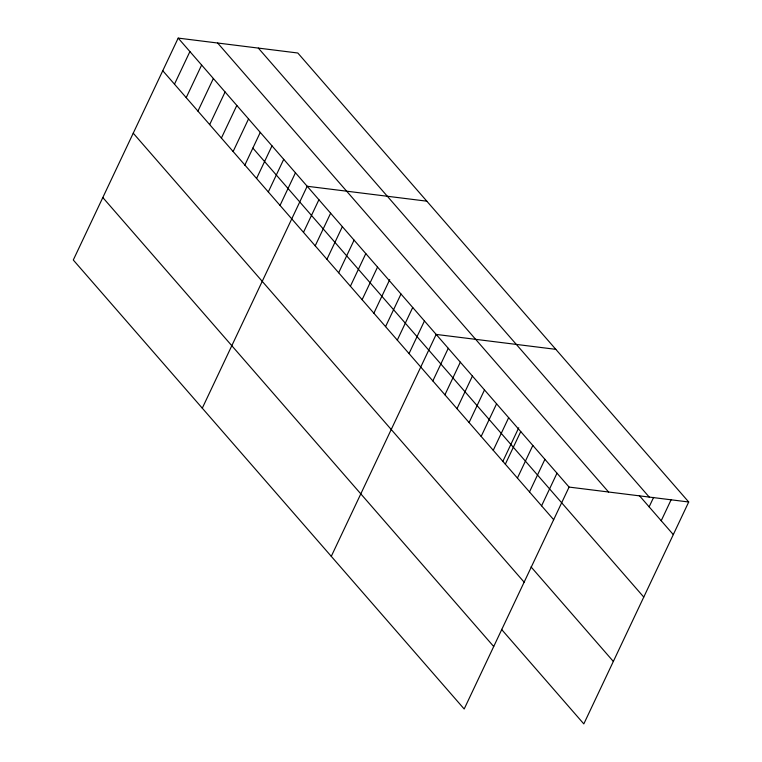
<?xml version="1.0" encoding="UTF-8"?>
<svg xmlns="http://www.w3.org/2000/svg" width="762" height="762" viewBox="0 0 762 762"><rect width="100%" height="100%" fill="white"/><g stroke="black" fill="none" stroke-linecap="round" stroke-linejoin="round"><path stroke-width="1.14" d="M178.184 38.1L73.285 260.004L464.182 708.993L569.081 487.08L178.184 38.1L297.818 53.007L688.715 501.996L583.816 723.9L501.51 629.355M174.488 84.182L189.909 51.568M186.214 97.65L201.635 65.037M197.939 111.119L213.36 78.505M209.674 124.597L225.085 91.973M221.399 138.065L236.811 105.451M233.124 151.533L248.545 118.92M244.764 165.259L260.271 132.388M256.575 178.47L271.996 145.856M268.31 191.938L283.721 159.325M280.035 205.407L295.446 172.793M202.282 408.175L307.172 186.261L426.815 201.178M303.486 232.343L318.907 199.73M315.211 245.821L330.632 213.198M326.936 259.29L342.357 226.676M338.671 272.758L354.082 240.144M350.396 286.226L365.808 253.613M362.121 299.695L377.533 267.081M373.761 313.42L389.744 279.597M385.572 326.631L400.993 294.018M397.297 340.1L412.718 307.486M409.032 353.568L424.444 320.954M331.28 556.336L436.169 334.423L555.812 349.339M432.835 380.924L448.256 348.301M444.922 394.802L460.334 362.179M457 408.68L472.421 376.057M469.087 422.548L484.499 389.934M481.165 436.426L496.586 403.812M493.252 450.304L508.664 417.69M502.749 461.582L518.741 427.758M505.33 464.182L520.751 431.568M517.417 478.06L532.828 445.446M529.495 491.938L544.916 459.324M541.582 505.816L556.993 473.202M649.138 506.854L653.606 497.386M661.216 520.732L671.16 499.691M569.081 487.08L688.715 501.996M258.337 48.092L649.234 497.072M639.318 495.576L673.303 534.61M217.656 43.024L608.562 492.004M252.87 148.095L643.766 597.075M162.763 70.714L553.66 519.694M531.038 566.89L613.343 661.435M133.236 133.179L524.132 582.158M102.813 197.539L493.709 646.519"/></g></svg>
